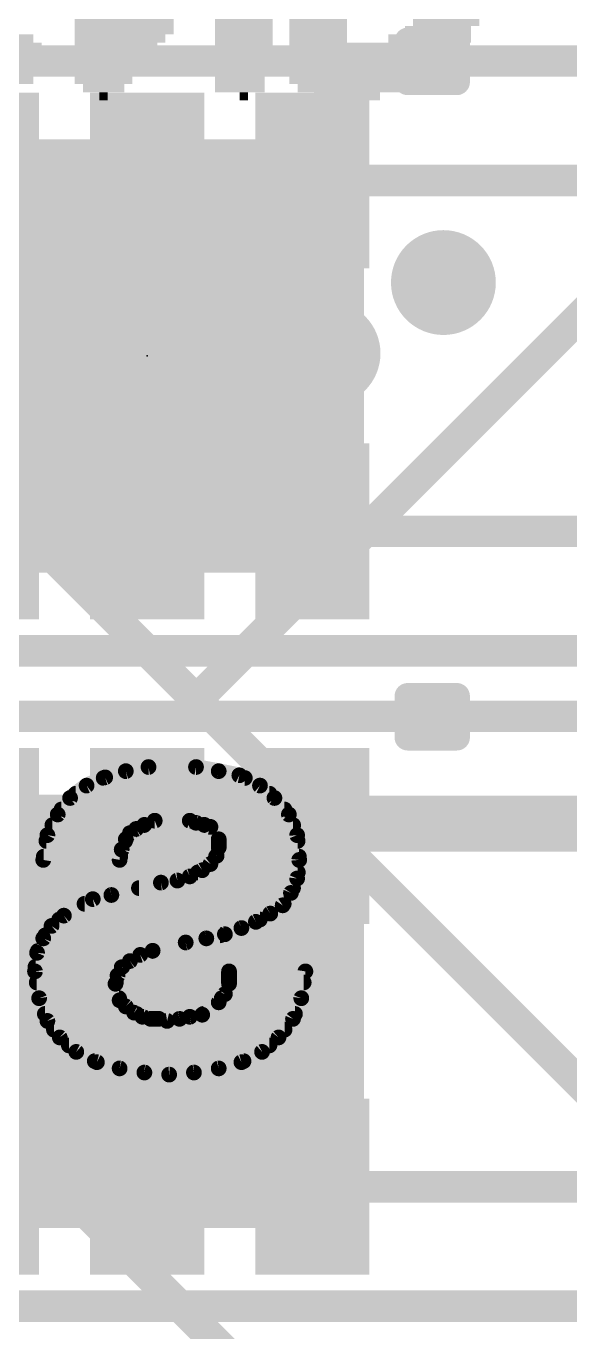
# Model space of a CAD drawing. Extents: x 0 to 108, y -62 to 34.
# Drawn here: x 24.5 to 27.13, y 15.91 to 22.24 of the extents above; entities that cross this region are included whole.
import ezdxf

# ---------------------------------------------------------------- set-up
doc = ezdxf.new("R2010")
doc.units = 0
for name, color, linetype in [('1', 12, 'CONTINUOUS'), ('16', 132, 'CONTINUOUS'), ('18', 110, 'CONTINUOUS'), ('2', 132, 'CONTINUOUS'), ('21', 253, 'CONTINUOUS'), ('22', 253, 'CONTINUOUS'), ('23', 53, 'CONTINUOUS'), ('29', 253, 'CONTINUOUS'), ('39', 12, 'CONTINUOUS'), ('51', 253, 'CONTINUOUS')]:
    doc.layers.add(name, color=color, linetype=linetype)

# ---------------------------------------------------------------- blocks, each defined once
blk = doc.blocks.new('RECT')
blk.add_solid([(-0.5, -0.5), (0.5, -0.5), (-0.5, 0.5), (0.5, 0.5)])
blk = doc.blocks.new('ROUNDV')
at = {"const_width": 0.5}
blk.add_lwpolyline([(0, -0.25, 1), (0, 0.25, 1), (0, -0.25)], format="xyb", dxfattribs=at)

msp = doc.modelspace()

# ---------------------------------------------------------------- linework, layer by layer
at = {"layer": '1', "const_width": 0.1524}
for points in [[(32.0675, 22.0663), (8.255, 22.0663)], [(25.0825, 21.4875), (25.0825, 21.0185)], [(25.8825, 21.4875), (27.4575, 21.4875)], [(25.0825, 19.7875), (25.0825, 20.2883)], [(27.4575, 19.7875), (25.8825, 19.7875)], [(8.5725, 19.2088), (32.2263, 19.2088)], [(32.0675, 18.8912), (8.255, 18.8912)], [(25.0825, 18.3125), (25.0825, 17.8435)], [(27.4575, 18.3125), (25.8825, 18.3125)], [(25.0825, 16.6125), (25.0825, 17.1133)], [(25.8825, 16.6125), (27.4575, 16.6125)], [(8.5725, 16.0338), (32.2263, 16.0338)]]:
    msp.add_lwpolyline(points, dxfattribs=at)
at = {"layer": '1', "const_width": 0.0762}
for points in [[(25.1206, 21.4875, 1), (25.0444, 21.4875)], [(25.8825, 21.5256, 1), (25.8825, 21.4494)], [(25.0444, 21.0185, 1), (25.1206, 21.0185)], [(25.1206, 20.2883, 1), (25.0444, 20.2883)], [(25.0444, 19.7875, 1), (25.1206, 19.7875)], [(25.8825, 19.8256, 1), (25.8825, 19.7494)], [(25.1206, 18.3125, 1), (25.0444, 18.3125)], [(25.8825, 18.3506, 1), (25.8825, 18.2744)], [(25.0444, 17.8435, 1), (25.1206, 17.8435)], [(25.1206, 17.1133, 1), (25.0444, 17.1133)], [(25.0444, 16.6125, 1), (25.1206, 16.6125)], [(25.8825, 16.6506, 1), (25.8825, 16.5744)]]:
    msp.add_lwpolyline(points, format="xyb", dxfattribs=at)
at = {"layer": '16', "const_width": 0.1524}
for points in [[(21.9075, 22.3838), (25.3206, 18.9706)], [(27.94, 21.59), (25.3206, 18.9706)], [(30.0038, 14.2875), (25.3206, 18.9706)], [(30.1625, 11.1125), (23.5744, 17.7006)]]:
    msp.add_lwpolyline(points, dxfattribs=at)
at = {"layer": '16', "const_width": 0.0762}
for points in [[(25.3476, 18.9976, 1), (25.2937, 18.9437)], [(25.2937, 18.9976, 1), (25.3476, 18.9437)], [(25.2937, 18.9437, 1), (25.3476, 18.9976)]]:
    msp.add_lwpolyline(points, format="xyb", dxfattribs=at)
at = {"layer": '2', "const_width": 0.1524}
msp.add_lwpolyline([(27.2097, 18.4309), (24.3046, 18.4309)], dxfattribs=at)
at = {"layer": '21', "const_width": 0.127}
for points in [[(26.3445, 22.0645), (26.3445, 22.1645)], [(26.3445, 22.1645), (26.5825, 22.1645)], [(26.5825, 22.1645), (26.5825, 21.9645)], [(26.4825, 22.0645), (26.3445, 22.0645)], [(26.3445, 21.9645), (26.3445, 22.0645)], [(26.5825, 21.9645), (26.3445, 21.9645)], [(26.3445, 18.8895), (26.3445, 18.9895)], [(26.3445, 18.9895), (26.5825, 18.9895)], [(26.5825, 18.9895), (26.5825, 18.7895)], [(26.4825, 18.8895), (26.3445, 18.8895)], [(26.3445, 18.7895), (26.3445, 18.8895)], [(26.5825, 18.7895), (26.3445, 18.7895)]]:
    msp.add_lwpolyline(points, dxfattribs=at)
at = {"layer": '21', "const_width": 0.0635}
for points in [[(26.3762, 22.1645, 1), (26.3128, 22.1645)], [(26.3445, 22.1962, 1), (26.3445, 22.1328)], [(26.6142, 22.1645, 1), (26.5508, 22.1645)], [(26.5825, 22.1328, 1), (26.5825, 22.1962)], [(26.3445, 22.0963, 1), (26.3445, 22.0328)], [(26.3762, 22.0645, 1), (26.3128, 22.0645)], [(26.3128, 22.0645, 1), (26.3762, 22.0645)], [(26.4825, 22.0328, 1), (26.4825, 22.0963)], [(26.3445, 21.9962, 1), (26.3445, 21.9328)], [(26.5825, 21.9328, 1), (26.5825, 21.9962)], [(26.3128, 21.9645, 1), (26.3762, 21.9645)], [(26.5508, 21.9645, 1), (26.6142, 21.9645)], [(26.3762, 18.9895, 1), (26.3128, 18.9895)], [(26.3445, 19.0212, 1), (26.3445, 18.9578)], [(26.6142, 18.9895, 1), (26.5508, 18.9895)], [(26.5825, 18.9578, 1), (26.5825, 19.0212)], [(26.3445, 18.9213, 1), (26.3445, 18.8578)], [(26.3762, 18.8895, 1), (26.3128, 18.8895)], [(26.3128, 18.8895, 1), (26.3762, 18.8895)], [(26.4825, 18.8578, 1), (26.4825, 18.9213)], [(26.3445, 18.8212, 1), (26.3445, 18.7578)], [(26.5825, 18.7578, 1), (26.5825, 18.8212)], [(26.3128, 18.7895, 1), (26.3762, 18.7895)], [(26.5508, 18.7895, 1), (26.6142, 18.7895)]]:
    msp.add_lwpolyline(points, format="xyb", dxfattribs=at)
at = {"layer": '22', "const_width": 0.0762}
for points in [[(24.979, 18.626), (24.879, 18.596)], [(25.089, 18.646), (24.979, 18.626)], [(25.319, 18.646), (25.089, 18.646)], [(25.429, 18.626), (25.319, 18.646)], [(25.529, 18.606), (25.429, 18.626)], [(24.879, 18.596), (24.789, 18.556)], [(24.8718, 18.5928), (25.5554, 18.5928)], [(25.629, 18.556), (25.529, 18.606)], [(24.789, 18.556), (24.709, 18.496)], [(24.7365, 18.5166), (25.675, 18.5166)], [(25.699, 18.496), (25.629, 18.556)], [(24.709, 18.496), (24.649, 18.416)], [(24.6673, 18.4404), (25.7477, 18.4404)], [(25.769, 18.416), (25.699, 18.496)], [(24.649, 18.416), (24.599, 18.316)], [(25.069, 18.366), (25.119, 18.386)], [(25.119, 18.386), (25.289, 18.386)], [(25.289, 18.386), (25.319, 18.376)], [(25.319, 18.376), (25.359, 18.366)], [(25.809, 18.316), (25.769, 18.416)], [(24.599, 18.316), (24.579, 18.196)], [(24.6231, 18.3642), (25.0654, 18.3642)], [(24.979, 18.296), (24.999, 18.326)], [(24.999, 18.326), (25.029, 18.346)], [(25.029, 18.346), (25.069, 18.366)], [(25.359, 18.366), (25.389, 18.356)], [(25.3644, 18.3642), (25.7897, 18.3642)], [(25.389, 18.356), (25.429, 18.296)], [(25.819, 18.196), (25.809, 18.316)], [(24.5943, 18.288), (24.9758, 18.288)], [(24.949, 18.196), (24.959, 18.246)], [(24.959, 18.246), (24.979, 18.296)], [(25.429, 18.256), (25.419, 18.216)], [(25.429, 18.296), (25.429, 18.256)], [(25.429, 18.288), (25.8113, 18.288)], [(24.579, 18.196), (24.949, 18.196)], [(24.5816, 18.2118), (24.9522, 18.2118)], [(25.419, 18.216), (25.389, 18.176)], [(25.4159, 18.2118), (25.8177, 18.2118)], [(25.809, 18.106), (25.819, 18.196)], [(25.349, 18.146), (25.289, 18.116)], [(25.3282, 18.1356), (25.8123, 18.1356)], [(25.389, 18.176), (25.349, 18.146)], [(25.149, 18.086), (24.909, 18.026)], [(25.0426, 18.0594), (25.789, 18.0594)], [(25.229, 18.096), (25.149, 18.086)], [(25.289, 18.116), (25.229, 18.096)], [(25.779, 18.036), (25.809, 18.106)], [(24.819, 18.006), (24.679, 17.926)], [(24.909, 18.026), (24.819, 18.006)], [(25.739, 17.976), (25.779, 18.036)], [(24.7791, 17.9832), (25.7438, 17.9832)], [(25.609, 17.896), (25.679, 17.936)], [(25.679, 17.936), (25.739, 17.976)], [(24.619, 17.876), (24.579, 17.816)], [(24.679, 17.926), (24.619, 17.876)], [(24.6562, 17.907), (25.6283, 17.907)], [(25.459, 17.836), (25.539, 17.866)], [(25.539, 17.866), (25.609, 17.896)], [(24.579, 17.816), (24.549, 17.746)], [(24.5889, 17.8308), (25.4356, 17.8308)], [(25.269, 17.796), (25.369, 17.816)], [(25.369, 17.816), (25.459, 17.836)], [(24.549, 17.746), (24.539, 17.656)], [(24.5527, 17.7546), (25.1048, 17.7546)], [(25.049, 17.736), (25.109, 17.756)], [(25.109, 17.756), (25.269, 17.796)], [(24.5415, 17.6784), (24.9622, 17.6784)], [(24.939, 17.636), (24.959, 17.676)], [(24.959, 17.676), (24.999, 17.706)], [(24.999, 17.706), (25.049, 17.736)], [(24.539, 17.656), (24.559, 17.526)], [(24.929, 17.596), (24.939, 17.636)], [(25.479, 17.656), (25.479, 17.596)], [(25.849, 17.656), (25.479, 17.656)], [(25.829, 17.526), (25.849, 17.656)], [(24.5473, 17.6022), (24.9306, 17.6022)], [(24.949, 17.516), (24.929, 17.596)], [(25.479, 17.596), (25.459, 17.546)], [(25.479, 17.6022), (25.8407, 17.6022)], [(24.559, 17.526), (24.599, 17.416)], [(24.559, 17.526), (24.9465, 17.526)], [(24.979, 17.486), (24.949, 17.516)], [(25.019, 17.456), (24.979, 17.486)], [(25.429, 17.506), (25.349, 17.446)], [(25.459, 17.546), (25.429, 17.506)], [(25.444, 17.526), (25.829, 17.526)], [(25.789, 17.426), (25.829, 17.526)], [(24.5867, 17.4498), (25.0314, 17.4498)], [(25.059, 17.436), (25.019, 17.456)], [(25.099, 17.426), (25.059, 17.436)], [(25.139, 17.426), (25.099, 17.426)], [(25.179, 17.416), (25.139, 17.426)], [(25.239, 17.426), (25.179, 17.416)], [(25.289, 17.436), (25.239, 17.426)], [(25.349, 17.446), (25.289, 17.436)], [(25.3541, 17.4498), (25.7985, 17.4498)], [(25.719, 17.336), (25.789, 17.426)], [(24.599, 17.416), (24.659, 17.336)], [(24.6308, 17.3736), (25.7482, 17.3736)], [(24.659, 17.336), (24.739, 17.266)], [(24.7031, 17.2974), (25.6749, 17.2974)], [(25.639, 17.266), (25.719, 17.336)], [(24.739, 17.266), (24.839, 17.216)], [(25.539, 17.216), (25.639, 17.266)], [(24.8286, 17.2212), (25.5494, 17.2212)], [(24.839, 17.216), (24.949, 17.186)], [(24.949, 17.186), (25.069, 17.166)], [(25.309, 17.166), (25.429, 17.186)], [(25.429, 17.186), (25.539, 17.216)], [(25.069, 17.166), (25.189, 17.156)], [(25.189, 17.156), (25.309, 17.166)]]:
    msp.add_lwpolyline(points, dxfattribs=at)
at = {"layer": '22', "const_width": 0.0381}
for points in [[(24.9756, 18.6447, 1), (24.9824, 18.6073)], [(24.9845, 18.6078, 1), (24.9735, 18.6442)], [(25.089, 18.6651, 1), (25.089, 18.627)], [(25.0924, 18.6273, 1), (25.0856, 18.6647)], [(25.3224, 18.6647, 1), (25.3156, 18.6273)], [(25.319, 18.627, 1), (25.319, 18.6651)], [(25.4327, 18.6447, 1), (25.4253, 18.6073)], [(25.4256, 18.6073, 1), (25.4324, 18.6447)], [(24.8718, 18.6119, 1), (24.8718, 18.5738)], [(24.8735, 18.6142, 1), (24.8845, 18.5778)], [(24.8867, 18.5786, 1), (24.8713, 18.6134)], [(25.5375, 18.623, 1), (25.5205, 18.589)], [(25.5253, 18.5873, 1), (25.5327, 18.6247)], [(25.5554, 18.5738, 1), (25.5554, 18.6119)], [(24.7365, 18.5357, 1), (24.7365, 18.4976)], [(24.7813, 18.5734, 1), (24.7967, 18.5386)], [(24.8004, 18.5408, 1), (24.7776, 18.5712)], [(25.6414, 18.5705, 1), (25.6166, 18.5415)], [(25.6205, 18.539, 1), (25.6375, 18.573)], [(25.675, 18.4976, 1), (25.675, 18.5357)], [(24.6673, 18.4595, 1), (24.6673, 18.4214)], [(24.6976, 18.5112, 1), (24.7204, 18.4808)], [(24.7242, 18.4846, 1), (24.6938, 18.5074)], [(25.7133, 18.5085, 1), (25.6847, 18.4835)], [(25.6866, 18.4815, 1), (25.7114, 18.5105)], [(25.7477, 18.4214, 1), (25.7477, 18.4595)], [(24.6338, 18.4274, 1), (24.6642, 18.4046)], [(24.666, 18.4075, 1), (24.632, 18.4245)], [(25.119, 18.405, 1), (25.119, 18.3669)], [(25.1261, 18.3683, 1), (25.1119, 18.4037)], [(25.295, 18.4041, 1), (25.283, 18.3679)], [(25.289, 18.3669, 1), (25.289, 18.405)], [(25.3236, 18.3945, 1), (25.3144, 18.3575)], [(25.313, 18.3579, 1), (25.325, 18.3941)], [(25.7867, 18.4231, 1), (25.7513, 18.4089)], [(25.7547, 18.4035, 1), (25.7833, 18.4285)], [(24.6178, 18.3129, 1), (24.5802, 18.3191)], [(24.6231, 18.3833, 1), (24.6231, 18.3452)], [(24.9884, 18.3419, 1), (25.0096, 18.3101)], [(25.0149, 18.3154, 1), (24.9831, 18.3366)], [(25.0205, 18.363, 1), (25.0375, 18.329)], [(25.0396, 18.3301, 1), (25.0184, 18.3619)], [(25.0619, 18.3837, 1), (25.0761, 18.3483)], [(25.0775, 18.349, 1), (25.0605, 18.383)], [(25.0654, 18.3452, 1), (25.0654, 18.3833)], [(25.365, 18.3841, 1), (25.353, 18.3479)], [(25.3644, 18.3833, 1), (25.3644, 18.3452)], [(25.3544, 18.3475, 1), (25.3636, 18.3845)], [(25.4049, 18.3666, 1), (25.3731, 18.3454)], [(25.383, 18.3379, 1), (25.395, 18.3741)], [(25.7897, 18.3452, 1), (25.7897, 18.3833)], [(25.828, 18.3176, 1), (25.79, 18.3144)], [(24.5943, 18.3071, 1), (24.5943, 18.269)], [(24.582, 18.3245, 1), (24.616, 18.3075)], [(24.9777, 18.2423, 1), (24.9403, 18.2497)], [(24.9631, 18.3066, 1), (24.9949, 18.2854)], [(24.9967, 18.2889, 1), (24.9613, 18.3031)], [(24.9758, 18.269, 1), (24.9758, 18.3071)], [(25.429, 18.3071, 1), (25.429, 18.269)], [(25.4481, 18.296, 1), (25.41, 18.296)], [(25.4475, 18.2514, 1), (25.4105, 18.2606)], [(25.4131, 18.2854, 1), (25.4449, 18.3066)], [(25.7913, 18.3089, 1), (25.8267, 18.3231)], [(25.8113, 18.269, 1), (25.8113, 18.3071)], [(24.579, 18.2151, 1), (24.579, 18.177)], [(24.5816, 18.2309, 1), (24.5816, 18.1928)], [(24.9413, 18.2531, 1), (24.9767, 18.2389)], [(24.949, 18.177, 1), (24.949, 18.2151)], [(24.9522, 18.1928, 1), (24.9522, 18.2309)], [(25.4159, 18.2309, 1), (25.4159, 18.1928)], [(25.4005, 18.2206, 1), (25.4375, 18.2114)], [(25.4342, 18.2046, 1), (25.4038, 18.2274)], [(25.41, 18.256, 1), (25.4481, 18.256)], [(25.8379, 18.1939, 1), (25.8001, 18.1981)], [(25.8177, 18.1928, 1), (25.8177, 18.2309)], [(24.5602, 18.1991, 1), (24.5978, 18.1929)], [(24.9303, 18.1997, 1), (24.9677, 18.1923)], [(25.3282, 18.1547, 1), (25.3282, 18.1166)], [(25.3376, 18.1612, 1), (25.3604, 18.1308)], [(25.3575, 18.129, 1), (25.3405, 18.163)], [(25.3738, 18.1874, 1), (25.4042, 18.1646)], [(25.4004, 18.1608, 1), (25.3776, 18.1912)], [(25.8, 18.1944, 1), (25.838, 18.1976)], [(25.8123, 18.1166, 1), (25.8123, 18.1547)], [(25.0426, 18.0785, 1), (25.0426, 18.0404)], [(25.1466, 18.1049, 1), (25.1514, 18.0671)], [(25.1536, 18.0675, 1), (25.1444, 18.1045)], [(25.223, 18.1141, 1), (25.235, 18.0779)], [(25.2314, 18.0771, 1), (25.2266, 18.1149)], [(25.2805, 18.133, 1), (25.2975, 18.099)], [(25.295, 18.0979, 1), (25.283, 18.1341)], [(25.789, 18.0404, 1), (25.789, 18.0785)], [(25.7901, 18.1081, 1), (25.8279, 18.1039)], [(25.8265, 18.0985, 1), (25.7915, 18.1135)], [(24.8149, 18.0246, 1), (24.8231, 17.9874)], [(24.8285, 17.9895, 1), (24.8095, 18.0225)], [(24.9044, 18.0445, 1), (24.9136, 18.0075)], [(24.9131, 18.0074, 1), (24.9049, 18.0446)], [(25.7615, 18.0435, 1), (25.7965, 18.0285)], [(25.7949, 18.0254, 1), (25.7631, 18.0466)], [(24.7791, 18.0023, 1), (24.7791, 17.9642)], [(25.6684, 17.9519, 1), (25.6896, 17.9201)], [(25.6885, 17.9195, 1), (25.6695, 17.9525)], [(25.7231, 17.9866, 1), (25.7549, 17.9654)], [(25.7496, 17.9601, 1), (25.7284, 17.9919)], [(25.7438, 17.9642, 1), (25.7438, 18.0023)], [(24.6068, 17.8906, 1), (24.6312, 17.8614)], [(24.6349, 17.8654, 1), (24.6031, 17.8866)], [(24.6562, 17.9261, 1), (24.6562, 17.888)], [(24.6695, 17.9425, 1), (24.6885, 17.9095)], [(24.6912, 17.9114, 1), (24.6668, 17.9406)], [(25.5457, 17.8482, 1), (25.5323, 17.8838)], [(25.5995, 17.9125, 1), (25.6185, 17.8795)], [(25.6165, 17.8785, 1), (25.6015, 17.9135)], [(25.6283, 17.888, 1), (25.6283, 17.9261)], [(24.5631, 17.8266, 1), (24.5949, 17.8054)], [(24.5965, 17.8085, 1), (24.5615, 17.8235)], [(24.5889, 17.8498, 1), (24.5889, 17.8117)], [(25.3649, 17.8346, 1), (25.3731, 17.7974)], [(25.3727, 17.7973, 1), (25.3653, 17.8347)], [(25.4356, 17.8117, 1), (25.4356, 17.8498)], [(25.4523, 17.8538, 1), (25.4657, 17.8182)], [(25.4631, 17.8174, 1), (25.4549, 17.8546)], [(25.5315, 17.8835, 1), (25.5465, 17.8485)], [(24.5679, 17.7439, 1), (24.5301, 17.7481)], [(24.5527, 17.7736, 1), (24.5527, 17.7355)], [(25.1044, 17.7745, 1), (25.1136, 17.7375)], [(25.115, 17.7379, 1), (25.103, 17.7741)], [(25.1048, 17.7355, 1), (25.1048, 17.7736)], [(25.2653, 17.8147, 1), (25.2727, 17.7773)], [(25.2736, 17.7775, 1), (25.2644, 17.8145)], [(24.5415, 17.6974, 1), (24.5415, 17.6593)], [(24.5315, 17.7535, 1), (24.5665, 17.7385)], [(24.976, 17.6675, 1), (24.942, 17.6845)], [(24.9622, 17.6593, 1), (24.9622, 17.6974)], [(24.9892, 17.7223, 1), (25.0088, 17.6897)], [(25.0104, 17.6908, 1), (24.9876, 17.7212)], [(25.043, 17.7541, 1), (25.055, 17.7179)], [(25.0588, 17.7197, 1), (25.0392, 17.7523)], [(24.5578, 17.6589, 1), (24.5202, 17.6531)], [(24.5201, 17.6581, 1), (24.5579, 17.6539)], [(24.922, 17.6445, 1), (24.956, 17.6275)], [(24.9575, 17.6314, 1), (24.9205, 17.6406)], [(24.9476, 17.6912, 1), (24.9704, 17.6608)], [(25.479, 17.6751, 1), (25.479, 17.637)], [(25.4981, 17.656, 1), (25.46, 17.656)], [(25.8678, 17.6531, 1), (25.8302, 17.6589)], [(25.849, 17.637, 1), (25.849, 17.6751)], [(24.5473, 17.6212, 1), (24.5473, 17.5831)], [(24.9475, 17.6006, 1), (24.9105, 17.5914)], [(24.9105, 17.6006, 1), (24.9475, 17.5914)], [(24.9306, 17.5831, 1), (24.9306, 17.6212)], [(25.479, 17.6212, 1), (25.479, 17.5831)], [(25.46, 17.596, 1), (25.4981, 17.596)], [(25.4967, 17.5889, 1), (25.4613, 17.6031)], [(25.8407, 17.5831, 1), (25.8407, 17.6212)], [(24.5769, 17.5325, 1), (24.5411, 17.5195)], [(24.559, 17.545, 1), (24.559, 17.5069)], [(24.5402, 17.5231, 1), (24.5778, 17.5289)], [(24.9625, 17.5295, 1), (24.9355, 17.5025)], [(24.9305, 17.5114, 1), (24.9675, 17.5206)], [(24.9465, 17.5069, 1), (24.9465, 17.545)], [(24.9904, 17.5012, 1), (24.9676, 17.4708)], [(25.4138, 17.5174, 1), (25.4442, 17.4946)], [(25.4404, 17.4908, 1), (25.4176, 17.5212)], [(25.444, 17.545, 1), (25.444, 17.5069)], [(25.4413, 17.5531, 1), (25.4767, 17.5389)], [(25.4742, 17.5346, 1), (25.4438, 17.5574)], [(25.8102, 17.5289, 1), (25.8478, 17.5231)], [(25.8467, 17.5189, 1), (25.8113, 17.5331)], [(25.829, 17.5069, 1), (25.829, 17.545)], [(24.5867, 17.4688, 1), (24.5867, 17.4307)], [(24.9655, 17.4725, 1), (24.9925, 17.4995)], [(25.0275, 17.473, 1), (25.0105, 17.439)], [(25.0076, 17.4408, 1), (25.0304, 17.4712)], [(25.0314, 17.4307, 1), (25.0314, 17.4688)], [(25.0636, 17.4545, 1), (25.0544, 17.4175)], [(25.0505, 17.419, 1), (25.0675, 17.453)], [(25.099, 17.4451, 1), (25.099, 17.407)], [(25.0944, 17.4075, 1), (25.1036, 17.4445)], [(25.1436, 17.4445, 1), (25.1344, 17.4075)], [(25.139, 17.407, 1), (25.139, 17.4451)], [(25.2353, 17.4447, 1), (25.2427, 17.4073)], [(25.2421, 17.4072, 1), (25.2359, 17.4448)], [(25.2859, 17.4548, 1), (25.2921, 17.4172)], [(25.2927, 17.4173, 1), (25.2853, 17.4547)], [(25.3376, 17.4612, 1), (25.3604, 17.4308)], [(25.3541, 17.4688, 1), (25.3541, 17.4307)], [(25.3521, 17.4272, 1), (25.3459, 17.4648)], [(25.804, 17.4143, 1), (25.774, 17.4377)], [(25.7985, 17.4307, 1), (25.7985, 17.4688)], [(24.6142, 17.4274, 1), (24.5838, 17.4046)], [(24.5811, 17.4095, 1), (24.6169, 17.4225)], [(24.6308, 17.3926, 1), (24.6308, 17.3545)], [(25.1759, 17.4348, 1), (25.1821, 17.3972)], [(25.1744, 17.3975, 1), (25.1836, 17.4345)], [(25.7482, 17.3545, 1), (25.7482, 17.3926)], [(25.7713, 17.4331, 1), (25.8067, 17.4189)], [(24.6715, 17.3503, 1), (24.6465, 17.3217)], [(24.6438, 17.3246, 1), (24.6742, 17.3474)], [(24.7031, 17.3164, 1), (24.7031, 17.2783)], [(25.6749, 17.2783, 1), (25.6749, 17.3164)], [(25.704, 17.3477, 1), (25.734, 17.3243)], [(25.7315, 17.3217, 1), (25.7065, 17.3503)], [(24.7475, 17.283, 1), (24.7305, 17.249)], [(24.7265, 17.2517, 1), (24.7515, 17.2803)], [(25.6265, 17.2803, 1), (25.6515, 17.2517)], [(25.6475, 17.249, 1), (25.6305, 17.283)], [(24.8286, 17.2402, 1), (24.8286, 17.2021)], [(24.844, 17.2344, 1), (24.834, 17.1976)], [(24.8305, 17.199, 1), (24.8475, 17.233)], [(24.9521, 17.2048, 1), (24.9459, 17.1672)], [(24.944, 17.1676, 1), (24.954, 17.2044)], [(25.424, 17.2044, 1), (25.434, 17.1676)], [(25.4321, 17.1672, 1), (25.4259, 17.2048)], [(25.5305, 17.233, 1), (25.5475, 17.199)], [(25.544, 17.1976, 1), (25.534, 17.2344)], [(25.5494, 17.2021, 1), (25.5494, 17.2402)], [(25.0706, 17.185, 1), (25.0674, 17.147)], [(25.0659, 17.1472, 1), (25.0721, 17.1848)], [(25.1874, 17.175, 1), (25.1906, 17.137)], [(25.1874, 17.137, 1), (25.1906, 17.175)], [(25.3059, 17.1848, 1), (25.3121, 17.1472)], [(25.3106, 17.147, 1), (25.3074, 17.185)]]:
    msp.add_lwpolyline(points, format="xyb", dxfattribs=at)
at = {"layer": '23'}
for p in [(25.0825, 20.6375), (25.0825, 17.4625)]:
    msp.add_point(p, dxfattribs=at)
at = {"layer": '51', "const_width": 0.1}
for points in [[(24.0825, 21.6375), (26.0825, 21.6375)], [(25.2325, 21.5875), (24.9325, 21.5875)], [(24.9325, 21.5875), (24.9325, 21.0875)], [(25.2325, 21.0875), (25.2325, 21.5875)], [(26.0325, 21.5875), (25.7325, 21.5875)], [(25.7325, 21.5875), (25.7325, 21.0875)], [(26.0325, 21.0875), (26.0325, 21.5875)], [(26.0825, 21.6375), (26.0825, 19.6375)], [(24.9325, 21.0875), (25.2325, 21.0875)], [(25.7325, 21.0875), (26.0325, 21.0875)], [(24.9325, 19.6875), (24.9325, 20.1875)], [(24.9325, 20.1875), (25.2325, 20.1875)], [(25.2325, 20.1875), (25.2325, 19.6875)], [(25.7325, 20.1875), (25.7325, 19.6875)], [(26.0325, 20.1875), (25.7325, 20.1875)], [(26.0325, 19.6875), (26.0325, 20.1875)], [(25.2325, 19.6875), (24.9325, 19.6875)], [(25.7325, 19.6875), (26.0325, 19.6875)], [(26.0825, 19.6375), (24.0825, 19.6375)], [(24.0825, 18.4625), (26.0825, 18.4625)], [(26.0825, 18.4625), (26.0825, 16.4625)], [(25.2325, 18.4125), (24.9325, 18.4125)], [(24.9325, 18.4125), (24.9325, 17.9125)], [(25.2325, 17.9125), (25.2325, 18.4125)], [(26.0325, 18.4125), (25.7325, 18.4125)], [(25.7325, 18.4125), (25.7325, 17.9125)], [(26.0325, 17.9125), (26.0325, 18.4125)], [(24.9325, 17.9125), (25.2325, 17.9125)], [(25.7325, 17.9125), (26.0325, 17.9125)], [(24.9325, 16.5125), (24.9325, 17.0125)], [(24.9325, 17.0125), (25.2325, 17.0125)], [(25.2325, 17.0125), (25.2325, 16.5125)], [(25.7325, 17.0125), (25.7325, 16.5125)], [(26.0325, 17.0125), (25.7325, 17.0125)], [(26.0325, 16.5125), (26.0325, 17.0125)], [(26.0825, 16.4625), (24.0825, 16.4625)], [(25.2325, 16.5125), (24.9325, 16.5125)], [(25.7325, 16.5125), (26.0325, 16.5125)]]:
    msp.add_lwpolyline(points, dxfattribs=at)
at = {"layer": '51', "const_width": 0.05}
for points in [[(24.9325, 21.6125, 1), (24.9325, 21.5625)], [(24.9575, 21.5875, 1), (24.9075, 21.5875)], [(25.2575, 21.5875, 1), (25.2075, 21.5875)], [(25.2325, 21.5625, 1), (25.2325, 21.6125)], [(25.7325, 21.6125, 1), (25.7325, 21.5625)], [(25.7575, 21.5875, 1), (25.7075, 21.5875)], [(26.0575, 21.5875, 1), (26.0075, 21.5875)], [(26.0325, 21.5625, 1), (26.0325, 21.6125)], [(26.1075, 21.6375, 1), (26.0575, 21.6375)], [(26.0825, 21.6125, 1), (26.0825, 21.6625)], [(24.9325, 21.1125, 1), (24.9325, 21.0625)], [(25.2325, 21.0625, 1), (25.2325, 21.1125)], [(25.7325, 21.1125, 1), (25.7325, 21.0625)], [(26.0325, 21.0625, 1), (26.0325, 21.1125)], [(24.9075, 21.0875, 1), (24.9575, 21.0875)], [(25.2075, 21.0875, 1), (25.2575, 21.0875)], [(25.7075, 21.0875, 1), (25.7575, 21.0875)], [(26.0075, 21.0875, 1), (26.0575, 21.0875)], [(24.9575, 20.1875, 1), (24.9075, 20.1875)], [(24.9325, 20.2125, 1), (24.9325, 20.1625)], [(25.2575, 20.1875, 1), (25.2075, 20.1875)], [(25.2325, 20.1625, 1), (25.2325, 20.2125)], [(25.7575, 20.1875, 1), (25.7075, 20.1875)], [(25.7325, 20.2125, 1), (25.7325, 20.1625)], [(26.0575, 20.1875, 1), (26.0075, 20.1875)], [(26.0325, 20.1625, 1), (26.0325, 20.2125)], [(24.9325, 19.7125, 1), (24.9325, 19.6625)], [(25.2325, 19.6625, 1), (25.2325, 19.7125)], [(25.7325, 19.7125, 1), (25.7325, 19.6625)], [(26.0325, 19.6625, 1), (26.0325, 19.7125)], [(24.9075, 19.6875, 1), (24.9575, 19.6875)], [(25.2075, 19.6875, 1), (25.2575, 19.6875)], [(25.7075, 19.6875, 1), (25.7575, 19.6875)], [(26.0075, 19.6875, 1), (26.0575, 19.6875)], [(26.0825, 19.6125, 1), (26.0825, 19.6625)], [(26.0575, 19.6375, 1), (26.1075, 19.6375)], [(26.1075, 18.4625, 1), (26.0575, 18.4625)], [(26.0825, 18.4375, 1), (26.0825, 18.4875)], [(24.9325, 18.4375, 1), (24.9325, 18.3875)], [(24.9575, 18.4125, 1), (24.9075, 18.4125)], [(25.2575, 18.4125, 1), (25.2075, 18.4125)], [(25.2325, 18.3875, 1), (25.2325, 18.4375)], [(25.7325, 18.4375, 1), (25.7325, 18.3875)], [(25.7575, 18.4125, 1), (25.7075, 18.4125)], [(26.0575, 18.4125, 1), (26.0075, 18.4125)], [(26.0325, 18.3875, 1), (26.0325, 18.4375)], [(24.9325, 17.9375, 1), (24.9325, 17.8875)], [(24.9075, 17.9125, 1), (24.9575, 17.9125)], [(25.2075, 17.9125, 1), (25.2575, 17.9125)], [(25.2325, 17.8875, 1), (25.2325, 17.9375)], [(25.7325, 17.9375, 1), (25.7325, 17.8875)], [(25.7075, 17.9125, 1), (25.7575, 17.9125)], [(26.0075, 17.9125, 1), (26.0575, 17.9125)], [(26.0325, 17.8875, 1), (26.0325, 17.9375)], [(24.9575, 17.0125, 1), (24.9075, 17.0125)], [(24.9325, 17.0375, 1), (24.9325, 16.9875)], [(25.2575, 17.0125, 1), (25.2075, 17.0125)], [(25.2325, 16.9875, 1), (25.2325, 17.0375)], [(25.7575, 17.0125, 1), (25.7075, 17.0125)], [(25.7325, 17.0375, 1), (25.7325, 16.9875)], [(26.0575, 17.0125, 1), (26.0075, 17.0125)], [(26.0325, 16.9875, 1), (26.0325, 17.0375)], [(24.9325, 16.5375, 1), (24.9325, 16.4875)], [(24.9075, 16.5125, 1), (24.9575, 16.5125)], [(25.2075, 16.5125, 1), (25.2575, 16.5125)], [(25.2325, 16.4875, 1), (25.2325, 16.5375)], [(25.7325, 16.5375, 1), (25.7325, 16.4875)], [(25.7075, 16.5125, 1), (25.7575, 16.5125)], [(26.0075, 16.5125, 1), (26.0575, 16.5125)], [(26.0325, 16.4875, 1), (26.0325, 16.5375)], [(26.0825, 16.4375, 1), (26.0825, 16.4875)], [(26.0575, 16.4625, 1), (26.1075, 16.4625)]]:
    msp.add_lwpolyline(points, format="xyb", dxfattribs=at)

# ---------------------------------------------------------------- block references
at = {"layer": '1', "xscale": 0.7, "yscale": 0.4, "rotation": 90}
for p in [(25.0825, 21.4875), (25.8825, 21.4875), (25.0825, 19.7875), (25.8825, 19.7875), (25.0825, 18.3125), (25.8825, 18.3125), (25.0825, 16.6125), (25.8825, 16.6125)]:
    msp.add_blockref('RECT', p, dxfattribs=at)
at = {"layer": '18', "xscale": 0.508, "yscale": 0.508}
for p in [(25.0825, 21.0185), (25.0825, 21.0185), (26.5176, 20.9931), (26.5176, 20.9931), (25.9588, 20.6502), (25.9588, 20.6502), (25.0825, 20.2883), (25.0825, 20.2883), (25.0825, 17.8435), (25.0825, 17.8435), (25.0825, 17.1133), (25.0825, 17.1133)]:
    msp.add_blockref('ROUNDV', p, dxfattribs=at)
at = {"layer": '22', "yscale": 0.04}
for p, xscale in [((24.9711, 22.2555), 0.48), ((25.5511, 22.2555), 0.28), ((25.9111, 22.2555), 0.28), ((26.5311, 22.2555), 0.32), ((24.9711, 22.2155), 0.48), ((25.5511, 22.2155), 0.28), ((25.9111, 22.2155), 0.28), ((26.4911, 22.2155), 0.32), ((24.1711, 22.1355), 0.8), ((24.4511, 22.1755), 0.16), ((24.9511, 22.1755), 0.44), ((24.9311, 22.1355), 0.4), ((25.5511, 22.1755), 0.28), ((25.5511, 22.1355), 0.28), ((25.9111, 22.1755), 0.28), ((26.1911, 22.1355), 0.84), ((26.4511, 22.1755), 0.4), ((24.1711, 22.0955), 0.8), ((24.9111, 22.0955), 0.36), ((25.5511, 22.0955), 0.28), ((26.1911, 22.0955), 0.84), ((24.2111, 22.0555), 0.8), ((24.2111, 22.0155), 0.72), ((24.9111, 22.0555), 0.36), ((24.8911, 22.0155), 0.32), ((25.5511, 22.0555), 0.28), ((25.5511, 22.0155), 0.28), ((26.1711, 22.0555), 0.8), ((26.1511, 22.0155), 0.76), ((24.2111, 21.9755), 0.64), ((24.8711, 21.9755), 0.28), ((24.8711, 21.9355), 0.2), ((25.5311, 21.9755), 0.24), ((25.5311, 21.9355), 0.24), ((26.1111, 21.9755), 0.68), ((26.0911, 21.9355), 0.56), ((24.8711, 21.8955), 0.04), ((25.5511, 21.8955), 0.04), ((26.0511, 21.8955), 0.32)]:
    msp.add_blockref('RECT', p, dxfattribs=dict(at, xscale=xscale))
at = {"layer": '29', "xscale": 0.8524, "yscale": 0.5524, "rotation": 90}
for p in [(24.2825, 21.4875), (25.0825, 21.4875), (25.8825, 21.4875), (24.2825, 19.7875), (25.0825, 19.7875), (25.8825, 19.7875), (24.2825, 18.3125), (25.0825, 18.3125), (25.8825, 18.3125), (24.2825, 16.6125), (25.0825, 16.6125), (25.8825, 16.6125)]:
    msp.add_blockref('RECT', p, dxfattribs=at)
at = {"layer": '39', "xscale": 2.032, "yscale": 2.032}
for p in [(25.0825, 20.6375), (25.0825, 17.4625)]:
    msp.add_blockref('RECT', p, dxfattribs=at)
at = {"layer": '51', "xscale": 0.508, "yscale": 0.254}
for p in [(25.0825, 20.5105), (25.0825, 17.3355)]:
    msp.add_blockref('RECT', p, dxfattribs=at)

doc.saveas('drawing.dxf')
